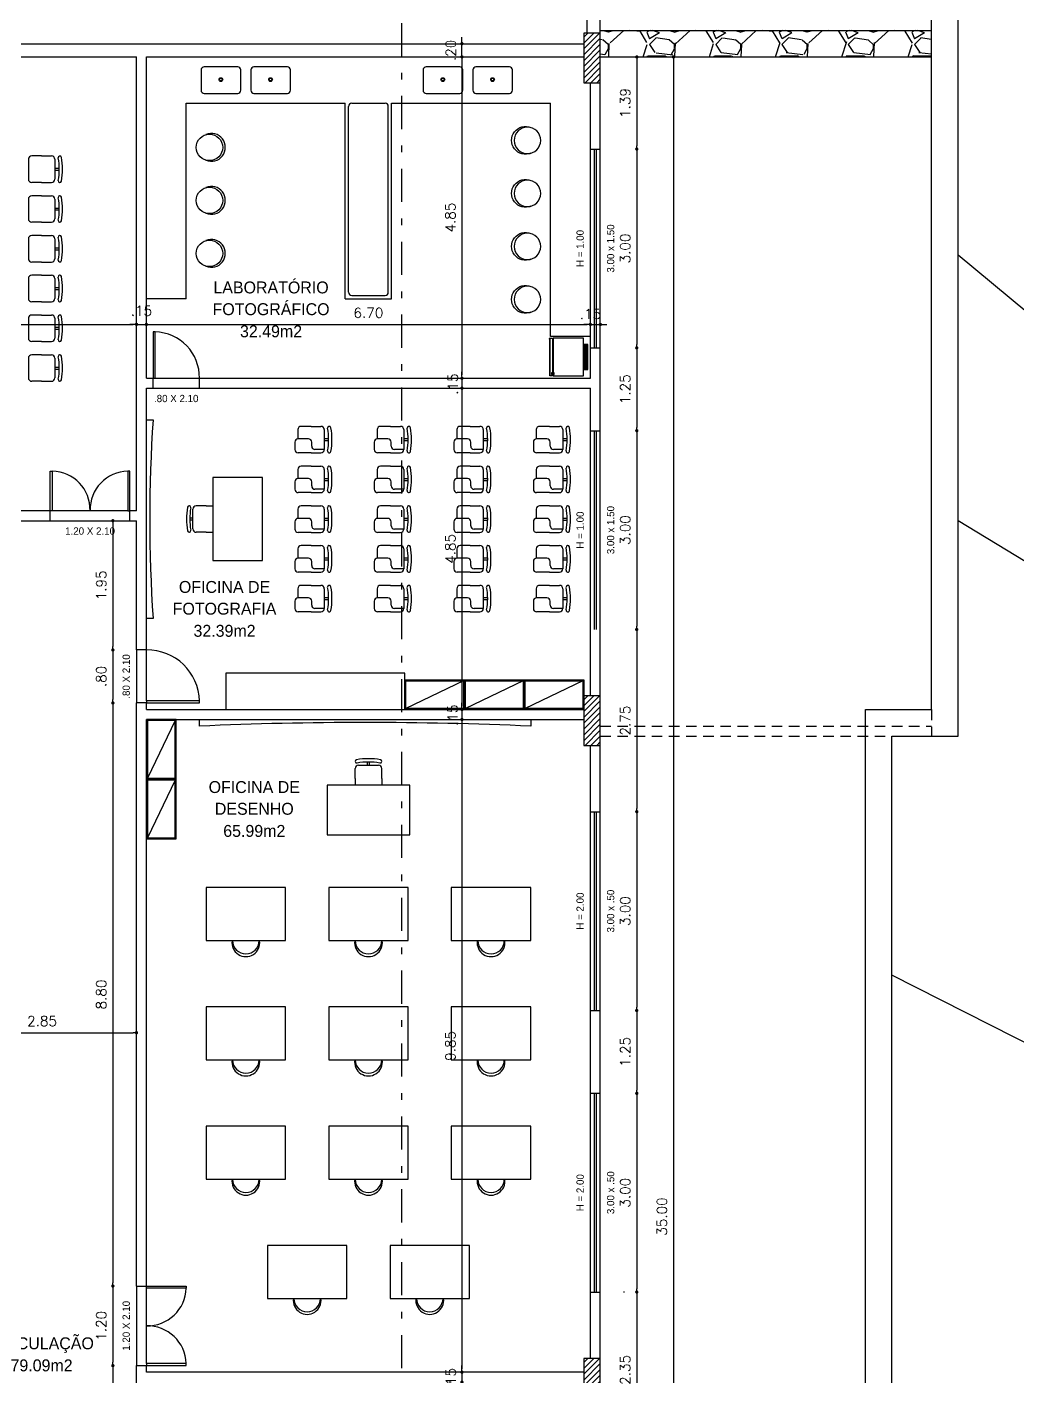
# Model space of a CAD drawing. Header units: millimetres. Extents: x 387 to 811, y 539 to 827.
# Drawn here: x 636.66 to 651.62, y 763.24 to 783.61 of the extents above; entities that cross this region are included whole.
import ezdxf
from ezdxf.enums import TextEntityAlignment as Align

# ---------------------------------------------------------------- set-up
doc = ezdxf.new("R2010")
doc.units = ezdxf.units.MM
doc.linetypes.add('DASHDOT', pattern=[1, 0.5, -0.25, 0, -0.25])
doc.linetypes.add('HIDDEN', pattern=[9.525, 6.35, -3.175])
for name, color, linetype in [('cuvas de nível', 51, 'Continuous'), ('ESQUADRIAS', 6, 'Continuous'), ('LINHA DE CORTE', 1, 'DASHDOT'), ('LINHA FINA', 8, 'Continuous'), ('MOBILIARIO', 3, 'Continuous'), ('parede vista', 2, 'Continuous'), ('PAREDES EM CORTE', 5, 'Continuous'), ('pilar', 4, 'Continuous'), ('PROJEÇÕES', 8, 'HIDDEN'), ('TEXTO', 4, 'Continuous')]:
    doc.layers.add(name, color=color, linetype=linetype)
doc.styles.add('ROMANS', font='romans')
doc.dimstyles.new('Cotas_trabalho', dxfattribs={"dimtxt": 0.15, "dimasz": 0.05, "dimexe": 0.2, "dimexo": 0.2, "dimgap": 0.1, "dimtad": 1, "dimzin": 4, "dimdsep": 46, "dimtxsty": 'ROMANS', "dimblk": 'DOT', "dimcen": 0.5, "dimclrd": 256, "dimclre": 256, "dimclrt": 256, "dimadec": 0, "dimazin": 0, "dimtfac": 0.666667, "dimtmove": 2, "dimatfit": 0, "dimldrblk": 'DOT', "dimfxl": 1, "dimtolj": 1, "dimtzin": 4, "dimarcsym": 0})

# ---------------------------------------------------------------- blocks, each defined once
blk = doc.blocks.new('carteira')
at = {"layer": 'MOBILIARIO'}
for p, q in [((678.599, -147.703), (678.899, -147.703)), ((678.734, -147.703), (678.734, -147.637)), ((678.764, -147.703), (678.764, -147.637)), ((678.899, -147.703), (678.899, -147.843)), ((678.549, -147.903), (678.549, -147.753)), ((678.849, -147.893), (678.788, -147.893)), ((678.949, -147.903), (678.949, -147.753)), ((678.599, -148.103), (678.739, -148.103)), ((678.738, -147.943), (678.738, -148.098)), ((678.949, -148.053), (678.949, -148.098)), ((678.788, -148.148), (678.899, -148.148))]:
    blk.add_line(p, q, dxfattribs=at)
for points in [[(678.549, -147.903), (678.549, -148.053)], [(678.949, -147.903), (678.949, -148.053)]]:
    blk.add_lwpolyline(points, dxfattribs=at)
for centre, radius, start, end in [((678.574, -147.628), 0.025, 100.3211, 280.3211), ((678.599, -147.753), 0.05, 89.9812, 179.9812), ((678.749, -148.587), 1, 79.6413, 100.3211), ((678.749, -148.587), 0.95, 79.6413, 100.3211), ((678.899, -147.753), 0.05, 359.9812, 89.9812), ((678.924, -147.628), 0.025, 259.6413, 79.6413), ((678.788, -147.943), 0.05, 90, 180), ((678.849, -147.843), 0.05, 270, 0), ((678.599, -148.053), 0.05, 179.9812, 269.9812), ((678.788, -148.098), 0.05, 180, 270), ((678.899, -148.098), 0.05, 270, 0)]:
    blk.add_arc(centre, radius, start, end, dxfattribs=at)
blk = doc.blocks.new('bureau de aula')
at = {"layer": 'MOBILIARIO'}
for p, q in [((676.065, -147.991), (676.065, -147.691)), ((676.265, -147.641), (676.115, -147.641)), ((676.065, -147.826), (676.018, -147.826)), ((676.065, -147.856), (676.018, -147.856)), ((676.265, -148.041), (676.115, -148.041))]:
    blk.add_line(p, q, dxfattribs=at)
blk.add_lwpolyline([(677.115, -147.216), (676.365, -147.216), (676.365, -148.466), (677.115, -148.466)], close=True, dxfattribs=at)
for points in [[(676.265, -147.641), (676.365, -147.641)], [(676.265, -148.041), (676.365, -148.041)]]:
    blk.add_lwpolyline(points, dxfattribs=at)
for centre, radius, start, end in [((676.968, -147.841), 1, 169.6601, 190.3399), ((676.008, -147.666), 0.025, 349.6601, 169.6601), ((676.968, -147.841), 0.95, 169.6601, 190.3399), ((676.115, -147.691), 0.05, 90, 180), ((676.008, -148.016), 0.025, 190.3399, 10.3399), ((676.115, -147.991), 0.05, 180, 270)]:
    blk.add_arc(centre, radius, start, end, dxfattribs=at)
blk = doc.blocks.new('W-FRZ-P')
for p, q in [((58, -2.1), (13, -2.1)), ((58, -2.9), (13, -2.9)), ((58, -4.1), (13, -4.1)), ((58, -4.9), (13, -4.9)), ((58, -6.1), (13, -6.1)), ((58, -6.9), (13, -6.9)), ((1.3, -65.2), (1.3, -66.2)), ((69.7, -65.2), (69.7, -66.2))]:
    blk.add_line(p, q)
for points in [[(59, -8), (59, 0), (12, 0), (12, -8)], [(68.7, -65.2), (71, -65.2), (71, -8), (58, -8), (13, -8), (0, -8), (0, -65.2), (67.8, -65.2)], [(58, -8), (58, -1), (13, -1), (13, -8)], [(68.7, -66.2), (71, -66.2), (71, -71.2), (0, -71.2), (0, -66.2), (67.8, -66.2)], [(0.9, -71.2), (0.9, -72.7), (2.2, -72.7), (2.2, -72.4), (1.2, -72.4), (1.2, -71.6), (69.8, -71.6), (69.8, -71.2)]]:
    blk.add_lwpolyline(points)
for points in [[(68.7, -64.5), (68.7, -64.5, 0.414214), (68.9, -64.3), (68.9, -63.6, 0.414214), (68.7, -63.4), (65.8, -63.4, 0.414214), (65.6, -63.6), (65.6, -64.3, 0.414214), (65.8, -64.5), (67.8, -64.5)], [(67.8, -67.1), (65.8, -67.1, 0.414214), (65.6, -67.3), (65.6, -68, 0.414214), (65.8, -68.2), (68.7, -68.2, 0.414214), (68.9, -68), (68.9, -67.3, 0.414214), (68.7, -67.1), (68.7, -67.1)]]:
    blk.add_lwpolyline(points, format="xyb")
blk.add_lwpolyline([(67.8, -63.9), (67.8, -67.7, 0.414214), (68, -67.9), (68.5, -67.9, 0.414214), (68.7, -67.7), (68.7, -63.9, 0.414214), (68.5, -63.7), (68, -63.7, 0.414214)], format="xyb", close=True)
blk = doc.blocks.new('prancheta para desenho com banco')
at = {"layer": 'MOBILIARIO'}
blk.add_lwpolyline([(629.241, -153.868), (630.441, -153.868), (630.441, -153.068), (629.241, -153.068)], close=True, dxfattribs=at)
for centre, radius, start, end in [((629.841, -153.899), 0.21, 171.671, 8.329), ((629.841, -153.868), 0.2, 180, 0)]:
    blk.add_arc(centre, radius, start, end, dxfattribs=at)
blk = doc.blocks.new('armário')
at = {"layer": 'MOBILIARIO'}
blk.add_line((633.226, -151.317), (632.356, -150.897), dxfattribs=at)
for points in [[(633.241, -151.332), (633.241, -150.882), (632.341, -150.882), (632.341, -151.332)], [(633.226, -151.317), (633.226, -150.897), (632.356, -150.897), (632.356, -151.317)]]:
    blk.add_lwpolyline(points, close=True, dxfattribs=at)
blk = doc.blocks.new('cadeira')
at = {"layer": 'MOBILIARIO'}
for p, q in [((625.629, -144.548), (625.629, -144.248)), ((625.829, -144.198), (625.679, -144.198)), ((626.029, -144.548), (626.029, -144.248)), ((625.629, -144.383), (625.563, -144.383)), ((625.629, -144.413), (625.563, -144.413)), ((625.829, -144.598), (625.679, -144.598))]:
    blk.add_line(p, q, dxfattribs=at)
for points in [[(625.829, -144.198), (625.979, -144.198)], [(625.829, -144.598), (625.979, -144.598)]]:
    blk.add_lwpolyline(points, dxfattribs=at)
for centre, radius, start, end in [((626.513, -144.398), 1, 169.6601, 190.3399), ((625.554, -144.223), 0.025, 349.6601, 169.6601), ((626.513, -144.398), 0.95, 169.6601, 190.3399), ((625.679, -144.248), 0.05, 90, 180), ((625.979, -144.248), 0.05, 0, 90), ((625.554, -144.573), 0.025, 190.3399, 10.3399), ((625.679, -144.548), 0.05, 180, 270), ((625.979, -144.548), 0.05, 270, 0)]:
    blk.add_arc(centre, radius, start, end, dxfattribs=at)
blk = doc.blocks.new('M-CAD17')
blk.add_circle((0, -3), 20)
blk.add_arc((0, 0), 21, 336.838, 203.162)
blk = doc.blocks.new('BANCO')
at = {"layer": 'MOBILIARIO', "xscale": 0.009999999999990905, "yscale": 0.009999999999990905, "zscale": 0.01, "rotation": 270}
blk.add_blockref('M-CAD17', (578.535, -141.721), dxfattribs=at)
blk = doc.blocks.new('_DOT')
at = {"color": 0, "linetype": 'ByBlock'}
blk.add_line((-0.5, 0), (-1, 0), dxfattribs=at)
at = {"color": 0, "linetype": 'ByBlock', "const_width": 0.5}
blk.add_lwpolyline([(-0.25, 0, 1), (0.25, 0, 1)], format="xyb", close=True, dxfattribs=at)
blk = doc.blocks.new('*D170')
at = {"lineweight": -2}
blk.add_line((629.864, 779.123), (638.264, 779.123), dxfattribs=at)
at = {"layer": 'Defpoints', "color": 0}
for p in [(629.814, 779.123), (638.314, 779.123), (638.314, 779.123)]:
    blk.add_point(p, dxfattribs=at)
at = {"lineweight": -2, "xscale": 0.05, "yscale": 0.05, "zscale": 0.05, "rotation": 180}
blk.add_blockref('_DOT', (629.814, 779.123), dxfattribs=at)
at = {"lineweight": -2, "xscale": 0.05, "yscale": 0.05, "zscale": 0.05}
blk.add_blockref('_DOT', (638.314, 779.123), dxfattribs=at)
at = {"insert": (634.064, 779.298), "char_height": 0.15, "attachment_point": 5, "style": 'ROMANS'}
blk.add_mtext('\\A1;8.50', dxfattribs=at)
blk = doc.blocks.new('*D171')
at = {"lineweight": -2}
for p, q in [((638.264, 779.123), (638.214, 779.123)), ((638.314, 779.123), (638.464, 779.123)), ((638.514, 779.123), (638.564, 779.123))]:
    blk.add_line(p, q, dxfattribs=at)
at = {"layer": 'Defpoints', "color": 0}
for p in [(638.314, 779.123), (638.464, 779.123), (638.464, 779.123)]:
    blk.add_point(p, dxfattribs=at)
at = {"lineweight": -2, "xscale": 0.05, "yscale": 0.05, "zscale": 0.05}
blk.add_blockref('_DOT', (638.314, 779.123), dxfattribs=at)
at = {"lineweight": -2, "xscale": 0.05, "yscale": 0.05, "zscale": 0.05, "rotation": 180}
blk.add_blockref('_DOT', (638.464, 779.123), dxfattribs=at)
at = {"insert": (638.389, 779.33), "char_height": 0.15, "attachment_point": 5, "style": 'ROMANS'}
blk.add_mtext('\\A1;.15', dxfattribs=at)
blk = doc.blocks.new('*D172')
at = {"lineweight": -2}
blk.add_line((638.514, 779.123), (645.114, 779.123), dxfattribs=at)
at = {"layer": 'Defpoints', "color": 0}
for p in [(638.464, 779.123), (645.164, 779.123), (645.164, 779.123)]:
    blk.add_point(p, dxfattribs=at)
at = {"lineweight": -2, "xscale": 0.05, "yscale": 0.05, "zscale": 0.05, "rotation": 180}
blk.add_blockref('_DOT', (638.464, 779.123), dxfattribs=at)
at = {"lineweight": -2, "xscale": 0.05, "yscale": 0.05, "zscale": 0.05}
blk.add_blockref('_DOT', (645.164, 779.123), dxfattribs=at)
at = {"insert": (641.814, 779.298), "char_height": 0.15, "attachment_point": 5, "style": 'ROMANS'}
blk.add_mtext('\\A1;6.70', dxfattribs=at)
blk = doc.blocks.new('*D173')
at = {"lineweight": -2}
for p, q in [((645.114, 779.123), (645.064, 779.123)), ((645.164, 779.123), (645.314, 779.123)), ((645.364, 779.123), (645.414, 779.123))]:
    blk.add_line(p, q, dxfattribs=at)
at = {"layer": 'Defpoints', "color": 0}
for p in [(645.164, 779.123), (645.314, 779.123), (645.314, 779.123)]:
    blk.add_point(p, dxfattribs=at)
at = {"lineweight": -2, "xscale": 0.05, "yscale": 0.05, "zscale": 0.05}
blk.add_blockref('_DOT', (645.164, 779.123), dxfattribs=at)
at = {"lineweight": -2, "xscale": 0.05, "yscale": 0.05, "zscale": 0.05, "rotation": 180}
blk.add_blockref('_DOT', (645.314, 779.123), dxfattribs=at)
at = {"insert": (645.164, 779.28), "char_height": 0.15, "attachment_point": 5, "style": 'ROMANS'}
blk.add_mtext('\\A1;.15', dxfattribs=at)
blk = doc.blocks.new('*D186')
at = {"lineweight": -2}
blk.add_line((643.226, 783.11), (643.226, 778.36), dxfattribs=at)
at = {"layer": 'Defpoints', "color": 0}
for p in [(643.226, 783.16, 54), (643.226, 778.31, 54), (643.226, 778.31)]:
    blk.add_point(p, dxfattribs=at)
at = {"lineweight": -2, "xscale": 0.05, "yscale": 0.05, "zscale": 0.05}
for p, rotation in [((643.226, 783.16), 90), ((643.226, 778.31), 270)]:
    blk.add_blockref('_DOT', p, dxfattribs=dict(at, rotation=rotation))
at = {"insert": (643.051, 780.735), "char_height": 0.15, "attachment_point": 5, "rotation": 90, "style": 'ROMANS'}
blk.add_mtext('\\A1;4.85', dxfattribs=at)
blk = doc.blocks.new('*D187')
at = {"lineweight": -2}
for p, q in [((643.226, 778.36), (643.226, 778.41)), ((643.226, 778.31), (643.226, 778.16)), ((643.033, 778.16), (643.026, 778.16)), ((643.226, 778.11), (643.226, 778.06))]:
    blk.add_line(p, q, dxfattribs=at)
at = {"layer": 'Defpoints', "color": 0}
for p in [(643.226, 778.31, 54), (643.226, 778.16), (643.233, 778.16, 54)]:
    blk.add_point(p, dxfattribs=at)
at = {"lineweight": -2, "xscale": 0.05, "yscale": 0.05, "zscale": 0.05}
for p, rotation in [((643.226, 778.31), 270), ((643.226, 778.16), 90)]:
    blk.add_blockref('_DOT', p, dxfattribs=dict(at, rotation=rotation))
at = {"insert": (643.089, 778.222), "char_height": 0.15, "attachment_point": 5, "rotation": 90, "style": 'ROMANS'}
blk.add_mtext('\\A1;.15', dxfattribs=at)
blk = doc.blocks.new('*D188')
at = {"lineweight": -2}
for p, q in [((643.033, 778.16), (643.026, 778.16)), ((643.226, 778.11), (643.226, 773.36)), ((643.064, 773.31), (643.026, 773.31))]:
    blk.add_line(p, q, dxfattribs=at)
at = {"layer": 'Defpoints', "color": 0}
for p in [(643.233, 778.16, 54), (643.226, 773.31), (643.264, 773.31, 54)]:
    blk.add_point(p, dxfattribs=at)
at = {"lineweight": -2, "xscale": 0.05, "yscale": 0.05, "zscale": 0.05}
for p, rotation in [((643.226, 778.16), 90), ((643.226, 773.31), 270)]:
    blk.add_blockref('_DOT', p, dxfattribs=dict(at, rotation=rotation))
at = {"insert": (643.051, 775.735), "char_height": 0.15, "attachment_point": 5, "rotation": 90, "style": 'ROMANS'}
blk.add_mtext('\\A1;4.85', dxfattribs=at)
blk = doc.blocks.new('*D189')
at = {"lineweight": -2}
for p, q in [((643.226, 773.36), (643.226, 773.41)), ((643.064, 773.31), (643.026, 773.31)), ((643.226, 773.31), (643.226, 773.16)), ((643.064, 773.16), (643.026, 773.16)), ((643.226, 773.11), (643.226, 773.06))]:
    blk.add_line(p, q, dxfattribs=at)
at = {"layer": 'Defpoints', "color": 0}
for p in [(643.264, 773.31, 54), (643.226, 773.16), (643.264, 773.16, 54)]:
    blk.add_point(p, dxfattribs=at)
at = {"lineweight": -2, "xscale": 0.05, "yscale": 0.05, "zscale": 0.05}
for p, rotation in [((643.226, 773.31), 270), ((643.226, 773.16), 90)]:
    blk.add_blockref('_DOT', p, dxfattribs=dict(at, rotation=rotation))
at = {"insert": (643.084, 773.225), "char_height": 0.15, "attachment_point": 5, "rotation": 90, "style": 'ROMANS'}
blk.add_mtext('\\A1;.15', dxfattribs=at)
blk = doc.blocks.new('*D190')
at = {"lineweight": -2}
for p, q in [((643.064, 773.16), (643.026, 773.16)), ((643.226, 773.11), (643.226, 763.36)), ((643.064, 763.31), (643.026, 763.31))]:
    blk.add_line(p, q, dxfattribs=at)
at = {"layer": 'Defpoints', "color": 0}
for p in [(643.264, 773.16, 54), (643.226, 763.31), (643.264, 763.31, 54)]:
    blk.add_point(p, dxfattribs=at)
at = {"lineweight": -2, "xscale": 0.05, "yscale": 0.05, "zscale": 0.05}
for p, rotation in [((643.226, 773.16), 90), ((643.226, 763.31), 270)]:
    blk.add_blockref('_DOT', p, dxfattribs=dict(at, rotation=rotation))
at = {"insert": (643.051, 768.235), "char_height": 0.15, "attachment_point": 5, "rotation": 90, "style": 'ROMANS'}
blk.add_mtext('\\A1;9.85', dxfattribs=at)
blk = doc.blocks.new('*D191')
at = {"lineweight": -2}
for p, q in [((643.064, 763.31), (643.026, 763.31)), ((643.226, 763.36), (643.226, 763.41)), ((643.226, 763.31), (643.226, 763.16)), ((643.064, 763.16), (643.026, 763.16)), ((643.226, 763.11), (643.226, 763.06))]:
    blk.add_line(p, q, dxfattribs=at)
at = {"layer": 'Defpoints', "color": 0}
for p in [(643.264, 763.31, 54), (643.226, 763.16), (643.264, 763.16, 54)]:
    blk.add_point(p, dxfattribs=at)
at = {"lineweight": -2, "xscale": 0.05, "yscale": 0.05, "zscale": 0.05}
for p, rotation in [((643.226, 763.31), 270), ((643.226, 763.16), 90)]:
    blk.add_blockref('_DOT', p, dxfattribs=dict(at, rotation=rotation))
at = {"insert": (643.057, 763.212), "char_height": 0.15, "attachment_point": 5, "rotation": 90, "style": 'ROMANS'}
blk.add_mtext('\\A1;.15', dxfattribs=at)
blk = doc.blocks.new('*D195')
at = {"lineweight": -2}
for p, q in [((643.226, 783.41), (643.226, 783.46)), ((643.226, 783.16), (643.226, 783.36)), ((643.226, 783.11), (643.226, 783.06))]:
    blk.add_line(p, q, dxfattribs=at)
at = {"layer": 'Defpoints', "color": 0}
for p in [(643.226, 783.36, 54), (643.226, 783.36), (643.226, 783.16, 54)]:
    blk.add_point(p, dxfattribs=at)
at = {"lineweight": -2, "xscale": 0.05, "yscale": 0.05, "zscale": 0.05}
for p, rotation in [((643.226, 783.36), 270), ((643.226, 783.16), 90)]:
    blk.add_blockref('_DOT', p, dxfattribs=dict(at, rotation=rotation))
at = {"insert": (643.057, 783.259), "char_height": 0.15, "attachment_point": 5, "rotation": 90, "style": 'ROMANS'}
blk.add_mtext('\\A1;.20', dxfattribs=at)
blk = doc.blocks.new('*D207')
at = {"lineweight": -2}
blk.add_line((637.958, 776.11), (637.958, 774.26), dxfattribs=at)
at = {"layer": 'Defpoints', "color": 0}
for p in [(637.958, 776.16), (637.958, 774.21), (637.958, 774.21)]:
    blk.add_point(p, dxfattribs=at)
at = {"lineweight": -2, "xscale": 0.05, "yscale": 0.05, "zscale": 0.05}
for p, rotation in [((637.958, 776.16), 90), ((637.958, 774.21), 270)]:
    blk.add_blockref('_DOT', p, dxfattribs=dict(at, rotation=rotation))
at = {"insert": (637.783, 775.185), "char_height": 0.15, "attachment_point": 5, "rotation": 90, "style": 'ROMANS'}
blk.add_mtext('\\A1;1.95', dxfattribs=at)
blk = doc.blocks.new('*D208')
at = {"lineweight": -2}
blk.add_line((637.958, 774.16), (637.958, 773.46), dxfattribs=at)
at = {"layer": 'Defpoints', "color": 0}
for p in [(637.958, 774.21), (637.958, 773.41), (637.958, 773.41)]:
    blk.add_point(p, dxfattribs=at)
at = {"lineweight": -2, "xscale": 0.05, "yscale": 0.05, "zscale": 0.05}
for p, rotation in [((637.958, 774.21), 90), ((637.958, 773.41), 270)]:
    blk.add_blockref('_DOT', p, dxfattribs=dict(at, rotation=rotation))
at = {"insert": (637.783, 773.81), "char_height": 0.15, "attachment_point": 5, "rotation": 90, "style": 'ROMANS'}
blk.add_mtext('\\A1;.80', dxfattribs=at)
blk = doc.blocks.new('*D209')
at = {"lineweight": -2}
blk.add_line((637.958, 773.36), (637.958, 764.66), dxfattribs=at)
at = {"layer": 'Defpoints', "color": 0}
for p in [(637.958, 773.41), (637.958, 764.61), (637.958, 764.61)]:
    blk.add_point(p, dxfattribs=at)
at = {"lineweight": -2, "xscale": 0.05, "yscale": 0.05, "zscale": 0.05}
for p, rotation in [((637.958, 773.41), 90), ((637.958, 764.61), 270)]:
    blk.add_blockref('_DOT', p, dxfattribs=dict(at, rotation=rotation))
at = {"insert": (637.783, 769.01), "char_height": 0.15, "attachment_point": 5, "rotation": 90, "style": 'ROMANS'}
blk.add_mtext('\\A1;8.80', dxfattribs=at)
blk = doc.blocks.new('*D210')
at = {"lineweight": -2}
blk.add_line((637.958, 764.56), (637.958, 763.46), dxfattribs=at)
at = {"layer": 'Defpoints', "color": 0}
for p in [(637.958, 764.61), (637.958, 763.41), (637.958, 763.41)]:
    blk.add_point(p, dxfattribs=at)
at = {"lineweight": -2, "xscale": 0.05, "yscale": 0.05, "zscale": 0.05}
for p, rotation in [((637.958, 764.61), 90), ((637.958, 763.41), 270)]:
    blk.add_blockref('_DOT', p, dxfattribs=dict(at, rotation=rotation))
at = {"insert": (637.783, 764.01), "char_height": 0.15, "attachment_point": 5, "rotation": 90, "style": 'ROMANS'}
blk.add_mtext('\\A1;1.20', dxfattribs=at)
blk = doc.blocks.new('*D211')
at = {"lineweight": -2}
blk.add_line((637.958, 763.36), (637.958, 755.709), dxfattribs=at)
at = {"layer": 'Defpoints', "color": 0}
for p in [(637.958, 763.41), (637.958, 755.659), (637.958, 755.659)]:
    blk.add_point(p, dxfattribs=at)
at = {"lineweight": -2, "xscale": 0.05, "yscale": 0.05, "zscale": 0.05}
for p, rotation in [((637.958, 763.41), 90), ((637.958, 755.659), 270)]:
    blk.add_blockref('_DOT', p, dxfattribs=dict(at, rotation=rotation))
at = {"insert": (637.783, 759.535), "char_height": 0.15, "attachment_point": 5, "rotation": 90, "style": 'ROMANS'}
blk.add_mtext('\\A1;7.75', dxfattribs=at)
blk = doc.blocks.new('*D214')
at = {"lineweight": -2}
blk.add_line((645.864, 783.11), (645.864, 781.819), dxfattribs=at)
at = {"layer": 'Defpoints', "color": 0}
for p in [(645.864, 783.16), (645.864, 781.769), (645.864, 781.769)]:
    blk.add_point(p, dxfattribs=at)
at = {"lineweight": -2, "xscale": 0.05, "yscale": 0.05, "zscale": 0.05}
for p, rotation in [((645.864, 783.16), 90), ((645.864, 781.769), 270)]:
    blk.add_blockref('_DOT', p, dxfattribs=dict(at, rotation=rotation))
at = {"insert": (645.689, 782.465), "char_height": 0.15, "attachment_point": 5, "rotation": 90, "style": 'ROMANS'}
blk.add_mtext('\\A1;1.39', dxfattribs=at)
blk = doc.blocks.new('*D215')
at = {"lineweight": -2}
blk.add_line((645.864, 781.719), (645.864, 778.819), dxfattribs=at)
at = {"layer": 'Defpoints', "color": 0}
for p in [(645.864, 781.769), (645.864, 778.769), (645.864, 778.769)]:
    blk.add_point(p, dxfattribs=at)
at = {"lineweight": -2, "xscale": 0.05, "yscale": 0.05, "zscale": 0.05}
for p, rotation in [((645.864, 781.769), 90), ((645.864, 778.769), 270)]:
    blk.add_blockref('_DOT', p, dxfattribs=dict(at, rotation=rotation))
at = {"insert": (645.689, 780.269), "char_height": 0.15, "attachment_point": 5, "rotation": 90, "style": 'ROMANS'}
blk.add_mtext('\\A1;3.00', dxfattribs=at)
blk = doc.blocks.new('*D216')
at = {"lineweight": -2}
blk.add_line((645.864, 778.719), (645.864, 777.569), dxfattribs=at)
at = {"layer": 'Defpoints', "color": 0}
for p in [(645.864, 778.769), (645.864, 777.519), (645.864, 777.519)]:
    blk.add_point(p, dxfattribs=at)
at = {"lineweight": -2, "xscale": 0.05, "yscale": 0.05, "zscale": 0.05}
for p, rotation in [((645.864, 778.769), 90), ((645.864, 777.519), 270)]:
    blk.add_blockref('_DOT', p, dxfattribs=dict(at, rotation=rotation))
at = {"insert": (645.689, 778.144), "char_height": 0.15, "attachment_point": 5, "rotation": 90, "style": 'ROMANS'}
blk.add_mtext('\\A1;1.25', dxfattribs=at)
blk = doc.blocks.new('*D217')
at = {"lineweight": -2}
blk.add_line((645.864, 777.469), (645.864, 774.569), dxfattribs=at)
at = {"layer": 'Defpoints', "color": 0}
for p in [(645.864, 777.519), (645.864, 774.519), (645.864, 774.519)]:
    blk.add_point(p, dxfattribs=at)
at = {"lineweight": -2, "xscale": 0.05, "yscale": 0.05, "zscale": 0.05}
for p, rotation in [((645.864, 777.519), 90), ((645.864, 774.519), 270)]:
    blk.add_blockref('_DOT', p, dxfattribs=dict(at, rotation=rotation))
at = {"insert": (645.689, 776.019), "char_height": 0.15, "attachment_point": 5, "rotation": 90, "style": 'ROMANS'}
blk.add_mtext('\\A1;3.00', dxfattribs=at)
blk = doc.blocks.new('*D218')
at = {"lineweight": -2}
blk.add_line((645.864, 774.469), (645.864, 771.819), dxfattribs=at)
at = {"layer": 'Defpoints', "color": 0}
for p in [(645.864, 774.519), (645.864, 771.769), (645.864, 771.769)]:
    blk.add_point(p, dxfattribs=at)
at = {"lineweight": -2, "xscale": 0.05, "yscale": 0.05, "zscale": 0.05}
for p, rotation in [((645.864, 774.519), 90), ((645.864, 771.769), 270)]:
    blk.add_blockref('_DOT', p, dxfattribs=dict(at, rotation=rotation))
at = {"insert": (645.689, 773.144), "char_height": 0.15, "attachment_point": 5, "rotation": 90, "style": 'ROMANS'}
blk.add_mtext('\\A1;2.75', dxfattribs=at)
blk = doc.blocks.new('*D219')
at = {"lineweight": -2}
blk.add_line((645.864, 771.719), (645.864, 768.819), dxfattribs=at)
at = {"layer": 'Defpoints', "color": 0}
for p in [(645.864, 771.769), (645.864, 768.769), (645.864, 768.769)]:
    blk.add_point(p, dxfattribs=at)
at = {"lineweight": -2, "xscale": 0.05, "yscale": 0.05, "zscale": 0.05}
for p, rotation in [((645.864, 771.769), 90), ((645.864, 768.769), 270)]:
    blk.add_blockref('_DOT', p, dxfattribs=dict(at, rotation=rotation))
at = {"insert": (645.689, 770.269), "char_height": 0.15, "attachment_point": 5, "rotation": 90, "style": 'ROMANS'}
blk.add_mtext('\\A1;3.00', dxfattribs=at)
blk = doc.blocks.new('*D220')
at = {"lineweight": -2}
blk.add_line((645.864, 768.719), (645.864, 767.569), dxfattribs=at)
at = {"layer": 'Defpoints', "color": 0}
for p in [(645.864, 768.769), (645.864, 767.519), (645.864, 767.519)]:
    blk.add_point(p, dxfattribs=at)
at = {"lineweight": -2, "xscale": 0.05, "yscale": 0.05, "zscale": 0.05}
for p, rotation in [((645.864, 768.769), 90), ((645.864, 767.519), 270)]:
    blk.add_blockref('_DOT', p, dxfattribs=dict(at, rotation=rotation))
at = {"insert": (645.689, 768.144), "char_height": 0.15, "attachment_point": 5, "rotation": 90, "style": 'ROMANS'}
blk.add_mtext('\\A1;1.25', dxfattribs=at)
blk = doc.blocks.new('*D221')
at = {"lineweight": -2}
blk.add_line((645.864, 767.469), (645.864, 764.569), dxfattribs=at)
at = {"layer": 'Defpoints', "color": 0}
for p in [(645.864, 767.519), (645.864, 764.519), (645.864, 764.519)]:
    blk.add_point(p, dxfattribs=at)
at = {"lineweight": -2, "xscale": 0.05, "yscale": 0.05, "zscale": 0.05}
for p, rotation in [((645.864, 767.519), 90), ((645.864, 764.519), 270)]:
    blk.add_blockref('_DOT', p, dxfattribs=dict(at, rotation=rotation))
at = {"insert": (645.689, 766.019), "char_height": 0.15, "attachment_point": 5, "rotation": 90, "style": 'ROMANS'}
blk.add_mtext('\\A1;3.00', dxfattribs=at)
blk = doc.blocks.new('*D222')
at = {"lineweight": -2}
for p, q in [((645.677, 764.519), (645.664, 764.519)), ((645.864, 764.469), (645.864, 762.219))]:
    blk.add_line(p, q, dxfattribs=at)
at = {"layer": 'Defpoints', "color": 0}
for p in [(645.877, 764.519), (645.864, 762.169), (645.864, 762.169)]:
    blk.add_point(p, dxfattribs=at)
at = {"lineweight": -2, "xscale": 0.05, "yscale": 0.05, "zscale": 0.05}
for p, rotation in [((645.864, 764.519), 90), ((645.864, 762.169), 270)]:
    blk.add_blockref('_DOT', p, dxfattribs=dict(at, rotation=rotation))
at = {"insert": (645.689, 763.344), "char_height": 0.15, "attachment_point": 5, "rotation": 90, "style": 'ROMANS'}
blk.add_mtext('\\A1;2.35', dxfattribs=at)
blk = doc.blocks.new('*D229')
at = {"lineweight": -2}
blk.add_line((646.418, 783.11), (646.418, 748.208), dxfattribs=at)
at = {"layer": 'Defpoints', "color": 0}
for p in [(646.418, 783.16), (646.418, 748.158), (646.418, 748.158)]:
    blk.add_point(p, dxfattribs=at)
at = {"lineweight": -2, "xscale": 0.05, "yscale": 0.05, "zscale": 0.05}
for p, rotation in [((646.418, 783.16), 90), ((646.418, 748.158), 270)]:
    blk.add_blockref('_DOT', p, dxfattribs=dict(at, rotation=rotation))
at = {"insert": (646.243, 765.659), "char_height": 0.15, "attachment_point": 5, "rotation": 90, "style": 'ROMANS'}
blk.add_mtext('\\A1;35.00', dxfattribs=at)
blk = doc.blocks.new('*D290')
at = {"lineweight": -2}
blk.add_line((635.514, 768.433), (638.264, 768.433), dxfattribs=at)
at = {"layer": 'Defpoints', "color": 0}
for p in [(635.464, 768.433, 54), (638.314, 768.433, 54), (638.314, 768.433)]:
    blk.add_point(p, dxfattribs=at)
at = {"lineweight": -2, "xscale": 0.05, "yscale": 0.05, "zscale": 0.05, "rotation": 180}
blk.add_blockref('_DOT', (635.464, 768.433), dxfattribs=at)
at = {"lineweight": -2, "xscale": 0.05, "yscale": 0.05, "zscale": 0.05}
blk.add_blockref('_DOT', (638.314, 768.433), dxfattribs=at)
at = {"insert": (636.889, 768.608), "char_height": 0.15, "attachment_point": 5, "style": 'ROMANS'}
blk.add_mtext('\\A1;2.85', dxfattribs=at)

msp = doc.modelspace()

# ---------------------------------------------------------------- hatches: boundary and pattern name
at = {"layer": 'LINHA FINA'}
h = msp.add_hatch(dxfattribs=at)
h.set_pattern_fill('GRAVEL', color=256, style=0)
h.set_pattern_definition([(228.0128, (511.1485, 854.71961), (-7.999998232, -9.00000134), [0.134536, -13.319088]), (184.9697, (511.058497, 854.61961), (12.000001052, 0.999991307), [0.230868, -22.855925]), (132.5104, (510.8285, 854.59961), (9.999990718, -11.000008674), [0.162788, -16.116032]), (267.2737, (510.438497, 854.34961), (0.999996018, 20.000000295), [0.210238, -20.813558]), (292.8337, (510.428497, 854.13961), (-5.000009905, 11.999996412), [0.206155, -20.409373]), (357.2737, (510.508497, 853.94961), (-20.000000295, 0.999996018), [0.210238, -20.813558]), (37.6942, (510.718497, 853.939608), (-13.000007346, -9.999990405), [0.278029, -27.524849]), (72.2553, (510.938497, 854.10961), (7.000010763, 21.999996231), [0.262488, -25.986321]), (121.4296, (511.018497, 854.35961), (-8.000008234, 12.999995036), [0.21095, -20.884073]), (175.2364, (510.9085, 854.53961), (11.000000946, -0.999991533), [0.240832, -11.800763]), (222.3974, (510.668497, 854.559608), (-12.000007351, -10.999992082), [0.311448, -30.833375]), (138.8141, (511.4285, 854.33961), (-7.000002947, 5.999997313), [0.106301, -10.523844]), (171.4692, (511.348497, 854.40961), (12.999998285, -2.00000791), [0.202237, -20.021511]), (225, (511.1485, 854.4396), (-1e-16, -1.0000003), [0.141421, -1.272792]), (203.1986, (511.0785, 854.55961), (4.99999973, 2.00000133), [0.076158, -7.539615]), (291.8014, (511.0085, 854.5296), (-0.9999999, 3.00000027), [0.107703, -5.277462]), (30.9638, (511.0485, 854.4296), (2.99999802, 2.00000248), [0.174929, -5.656023]), (161.5651, (511.1985, 854.5196), (2.00000043, -0.9999984), [0.126491, -3.035787]), (16.3895, (510.428497, 854.52961), (10.000002198, 2.99999271), [0.1772, -17.542845]), (70.3462, (510.5985, 854.57961), (-3.999995247, -11.000002136), [0.148661, -14.717408]), (293.1986, (511.1985, 854.71961), (-2.00000133, 4.99999973), [0.152315, -7.463458]), (343.6105, (511.258497, 854.57961), (-10.000002198, 2.99999271), [0.1772, -17.542845]), (339.444, (510.4285, 853.90961), (-5.000001845, 1.999996), [0.17088, -8.373124]), (294.7751, (510.5885, 853.84961), (-4.99999219, 11.000003422), [0.143178, -14.174643]), (66.8014, (511.2085, 853.71961), (2.00000133, 4.99999973), [0.152315, -7.463458]), (17.354, (511.2685, 853.85961), (-13.00000202, -3.999994502), [0.167631, -16.595424]), (69.444, (510.7185, 853.71961), (-1.999996, -5.000001845), [0.08544, -8.458564]), (101.3099, (511.1485, 853.7196), (-0.99999763, 4.00000075), [0.05099, -5.048029]), (165.9638, (511.1385, 853.7696), (3.00000055, -0.99999806), [0.206155, -3.91695]), (186.009, (510.938497, 853.81961), (9.999999751, 0.999999317), [0.19105, -18.913923]), (303.6901, (511.0485, 854.3396), (-1.00000133, 1.99999956), [0.144222, -3.461329]), (353.1572, (511.128497, 854.21961), (16.999999365, -2.000007998), [0.251794, -24.927563]), (60.9454, (511.3785, 854.18961), (-4.00000003, -7.000000385), [0.102956, -10.192674]), (90, (511.4285, 854.2796), (-1, 1), [0.06, -0.94]), (120.2564, (510.9185, 853.84961), (3.999994887, -7.000002456), [0.138924, -13.75352]), (48.0128, (510.8485, 853.96961), (7.999998232, 9.00000134), [0.269072, -13.184552]), (0, (511.0285, 854.1696), (1, 1), [0.26, -0.74]), (325.3048, (511.2885, 854.16961), (-9.99999426, 7.00000861), [0.158114, -15.653274]), (254.0546, (511.4185, 854.07961), (-0.99999989, -4.00000013), [0.145602, -7.134508]), (207.646, (511.378497, 853.93961), (-18.999995807, -10.000007713), [0.237065, -23.469474]), (175.4261, (511.168497, 853.82961), (-13.000000558, 0.999994801), [0.250799, -24.829074])])
h.paths.add_polyline_path([(650.314, 783.16), (650.314, 783.56), (645.314, 783.56), (645.314, 783.16)])
at = {"layer": 'pilar'}
h = msp.add_hatch(dxfattribs=at)
h.set_pattern_fill('ANSI31', color=8, scale=0.5, style=0)
h.set_pattern_definition([(45, (-442.45881, 862.57177), (-0.044194174, 0.044194174), [])])
h.paths.add_polyline_path([(645.314, 783.519), (645.064, 783.519), (645.064, 782.769), (645.314, 782.769)])
h = msp.add_hatch(dxfattribs=at)
h.set_pattern_fill('ANSI31', color=8, scale=0.5, style=0)
h.set_pattern_definition([(45, (-442.45881, 852.57177), (-0.044194174, 0.044194174), [])])
h.paths.add_polyline_path([(645.314, 773.519), (645.064, 773.519), (645.064, 772.769), (645.314, 772.769)])
h = msp.add_hatch(dxfattribs=at)
h.set_pattern_fill('ANSI31', color=8, scale=0.5, style=0)
h.set_pattern_definition([(45, (-442.45881, 842.57177), (-0.044194174, 0.044194174), [])])
h.paths.add_polyline_path([(645.314, 763.519), (645.064, 763.519), (645.064, 762.769), (645.314, 762.769)])

# ---------------------------------------------------------------- linework, layer by layer
at = {"layer": 'cuvas de nível'}
for points in [[(681.072, 749.622, 114), (680.328, 752.283, 114), (677.588, 757.973, 114), (674.098, 762.143, 114), (670.268, 765.373, 114), (660.308, 772.203, 114), (650.714, 780.168, 114)], [(681.072, 725.061, 113), (680.018, 727.813, 113), (677.508, 742.103, 113), (676.178, 752.893, 113), (676.028, 754.423, 113), (671.348, 756.183, 113), (670.758, 758.453, 113), (668.928, 761.083, 113), (661.818, 766.513, 113), (655.958, 772.973, 113), (650.714, 776.16, 113)], [(670.172, 750.637, 112), (670.118, 750.653, 112), (670.478, 752.703, 112), (666.458, 757.963, 112), (654.548, 766.853, 112), (649.714, 769.301, 112)]]:
    msp.add_polyline3d(points, dxfattribs=at)
at = {"layer": 'ESQUADRIAS'}
for p, q in [((645.224, 778.769, 54), (645.224, 781.769, 54)), ((645.254, 778.769, 54), (645.254, 781.769, 54)), ((645.224, 774.519, 54), (645.224, 777.519, 54)), ((645.254, 774.519, 54), (645.254, 777.519, 54)), ((645.224, 768.769, 54), (645.224, 771.769, 54)), ((645.254, 768.769, 54), (645.254, 771.769, 54)), ((645.224, 764.519, 54), (645.224, 767.519, 54)), ((645.254, 764.519, 54), (645.254, 767.519, 54))]:
    msp.add_line(p, q, dxfattribs=at)
at = {"layer": 'ESQUADRIAS', "elevation": 54}
for points in [[(638.564, 778.31), (638.594, 778.31), (638.594, 779.01), (638.564, 779.01)], [(637.014, 776.31), (637.014, 776.91), (637.044, 776.91), (637.044, 776.31)], [(638.214, 776.31), (638.214, 776.91), (638.184, 776.91), (638.184, 776.31)], [(638.464, 773.41), (639.264, 773.41), (639.264, 773.44), (638.464, 773.44)], [(638.464, 764.61), (639.064, 764.61), (639.064, 764.58), (638.464, 764.58)], [(638.464, 763.41), (639.064, 763.41), (639.064, 763.44), (638.464, 763.44)]]:
    msp.add_lwpolyline(points, close=True, dxfattribs=at)
at = {"layer": 'LINHA DE CORTE'}
msp.add_line((642.314, 802.371, 54), (642.314, 731.963, 54), dxfattribs=at)
at = {"layer": 'LINHA FINA'}
for p, q in [((638.594, 778.31, 54), (639.264, 778.31, 54)), ((638.564, 778.16, 54), (639.264, 778.16, 54)), ((638.184, 776.31, 54), (637.044, 776.31, 54)), ((637.014, 776.16, 54), (638.214, 776.16, 54)), ((638.314, 774.21, 54), (638.314, 773.41, 54)), ((638.464, 773.44, 54), (638.464, 774.21, 54)), ((638.314, 764.61, 54), (638.314, 763.41, 54)), ((638.464, 763.44, 54), (638.464, 764.58, 54))]:
    msp.add_line(p, q, dxfattribs=at)
for centre, radius, start, end in [((638.579, 778.325, 54), 0.685, 358.7455, 88.7455), ((637.029, 776.325, 54), 0.585, 358.5312, 88.5312), ((638.199, 776.325, 54), 0.585, 91.4688, 181.4688), ((638.479, 773.425, 54), 0.785, 1.0947, 91.0947), ((638.479, 764.595, 54), 0.585, 268.5312, 358.5312), ((638.479, 763.425, 54), 0.585, 1.4688, 91.4688)]:
    msp.add_arc(centre, radius, start, end, dxfattribs=at)
at = {"layer": 'MOBILIARIO'}
for p, q in [((650.314, 773.31, 54), (650.314, 802.889, 54)), ((650.714, 772.91, 54), (650.714, 802.871, 54)), ((639.064, 782.46, 54), (641.464, 782.46, 54)), ((639.064, 779.51, 54), (639.064, 782.46, 54)), ((641.464, 779.51, 54), (641.464, 782.46, 54)), ((641.514, 779.608, 54), (641.514, 782.413, 54)), ((641.562, 782.46, 54), (642.067, 782.46, 54)), ((642.114, 779.608, 54), (642.114, 782.413, 54)), ((642.164, 782.46, 54), (644.564, 782.46, 54)), ((642.164, 779.51, 54), (642.164, 782.46, 54)), ((644.564, 778.942, 54), (644.564, 782.46, 54)), ((641.562, 779.56, 54), (642.067, 779.56, 54)), ((639.064, 779.51, 54), (638.464, 779.51, 54)), ((641.464, 779.51, 54), (642.164, 779.51, 54)), ((645.164, 778.942, 54), (644.564, 778.942, 54)), ((643.249, 773.745, 54), (642.379, 773.325, 54)), ((644.149, 773.745, 54), (643.279, 773.325, 54)), ((645.049, 773.745, 54), (644.179, 773.325, 54)), ((649.314, 773.31, 54), (650.314, 773.31, 54)), ((649.314, 772.91, 54), (649.314, 773.31, 54)), ((649.314, 752.061, 54), (649.314, 772.91, 54)), ((649.714, 752.427, 54), (649.714, 772.91, 54)), ((649.714, 772.91, 54), (650.714, 772.91, 54))]:
    msp.add_line(p, q, dxfattribs=at)
at = {"layer": 'MOBILIARIO', "elevation": 54}
for points in [[(639.337, 782.61), (639.842, 782.61, 0.414214), (639.889, 782.658), (639.889, 782.963, 0.414214), (639.842, 783.01), (639.337, 783.01, 0.414214), (639.289, 782.963), (639.289, 782.658, 0.414214)], [(640.087, 782.61), (640.592, 782.61, 0.414214), (640.639, 782.658), (640.639, 782.963, 0.414214), (640.592, 783.01), (640.087, 783.01, 0.414214), (640.039, 782.963), (640.039, 782.658, 0.414214)], [(642.687, 782.61), (643.192, 782.61, 0.414214), (643.239, 782.658), (643.239, 782.963, 0.414214), (643.192, 783.01), (642.687, 783.01, 0.414214), (642.639, 782.963), (642.639, 782.658, 0.414214)], [(643.437, 782.61), (643.942, 782.61, 0.414214), (643.989, 782.658), (643.989, 782.963, 0.414214), (643.942, 783.01), (643.437, 783.01, 0.414214), (643.389, 782.963), (643.389, 782.658, 0.414214)]]:
    msp.add_lwpolyline(points, format="xyb", close=True, dxfattribs=at)
for points in [[(638.464, 777.685), (638.564, 777.685, 0.033333), (638.564, 774.685), (638.464, 774.685)], [(644.264, 773.16), (644.264, 773.06, 0.022206), (639.264, 773.06), (639.264, 773.16)]]:
    msp.add_lwpolyline(points, format="xyb", dxfattribs=at)
msp.add_lwpolyline([(642.364, 773.76), (642.364, 773.86), (639.664, 773.86), (639.664, 773.31)], dxfattribs=at)
for points in [[(643.264, 773.76), (643.264, 773.31), (642.364, 773.31), (642.364, 773.76)], [(643.249, 773.745), (643.249, 773.325), (642.379, 773.325), (642.379, 773.745)], [(644.164, 773.76), (644.164, 773.31), (643.264, 773.31), (643.264, 773.76)], [(644.149, 773.745), (644.149, 773.325), (643.279, 773.325), (643.279, 773.745)], [(645.064, 773.76), (645.064, 773.31), (644.164, 773.31), (644.164, 773.76)], [(645.049, 773.745), (645.049, 773.325), (644.179, 773.325), (644.179, 773.745)]]:
    msp.add_lwpolyline(points, close=True, dxfattribs=at)
at = {"layer": 'MOBILIARIO'}
for centre, radius in [((639.588, 782.818, 54), 0.0285), ((639.588, 782.818, 54), 0.0209), ((640.338, 782.818, 54), 0.0285), ((640.338, 782.818, 54), 0.0209), ((642.938, 782.818, 54), 0.0285), ((642.938, 782.818, 54), 0.0209), ((643.688, 782.818, 54), 0.0285), ((643.688, 782.818, 54), 0.0209)]:
    msp.add_circle(centre, radius, dxfattribs=at)
for centre, start, end in [((641.562, 782.413, 54), 90, 180), ((642.067, 782.413, 54), 0, 90), ((641.562, 779.608, 54), 180, 270), ((642.067, 779.608, 54), 270, 0)]:
    msp.add_arc(centre, 0.0475, start, end, dxfattribs=at)
at = {"layer": 'parede vista'}
for p, q in [((645.164, 778.769, 54), (645.164, 781.769, 54)), ((645.314, 778.769, 54), (645.314, 781.769, 54)), ((645.164, 774.519, 54), (645.164, 777.519, 54)), ((645.314, 774.519, 54), (645.314, 777.519, 54)), ((645.164, 768.769, 54), (645.164, 771.769, 54)), ((645.314, 768.769, 54), (645.314, 771.769, 54)), ((645.164, 764.519, 54), (645.164, 767.519, 54)), ((645.314, 764.519, 54), (645.314, 767.519, 54))]:
    msp.add_line(p, q, dxfattribs=at)
at = {"layer": 'PAREDES EM CORTE'}
for p, q in [((645.114, 783.519, 54), (645.114, 787.769, 54)), ((645.314, 783.519, 54), (645.314, 787.769, 54)), ((645.314, 783.56, 54), (650.314, 783.56, 54)), ((635.689, 783.36, 54), (645.064, 783.36, 54)), ((635.689, 783.16, 54), (638.314, 783.16, 54)), ((638.314, 776.31, 54), (638.314, 783.16, 54)), ((638.464, 783.16, 54), (645.064, 783.16, 54)), ((638.464, 778.31, 54), (638.464, 783.16, 54)), ((645.314, 783.16, 54), (650.314, 783.16, 54)), ((645.164, 781.769, 54), (645.164, 782.769, 54)), ((645.314, 781.769, 54), (645.314, 782.769, 54)), ((645.164, 781.769, 54), (645.314, 781.769, 54)), ((645.164, 778.31, 54), (645.164, 778.769, 54)), ((645.164, 778.769, 54), (645.314, 778.769, 54)), ((645.314, 777.519, 54), (645.314, 778.769, 54)), ((638.464, 778.31, 54), (638.564, 778.31, 54)), ((638.564, 778.16, 54), (638.564, 778.31, 54)), ((639.264, 778.16, 54), (639.264, 778.31, 54)), ((639.264, 778.31, 54), (645.164, 778.31, 54)), ((638.464, 774.21, 54), (638.464, 778.16, 54)), ((638.464, 778.16, 54), (638.564, 778.16, 54)), ((639.264, 778.16, 54), (645.164, 778.16, 54)), ((645.164, 777.519, 54), (645.164, 778.16, 54)), ((645.164, 777.519, 54), (645.314, 777.519, 54)), ((637.014, 776.31, 54), (629.814, 776.31, 54)), ((637.014, 776.16, 54), (637.014, 776.31, 54)), ((638.214, 776.16, 54), (638.214, 776.31, 54)), ((638.314, 776.31, 54), (638.214, 776.31, 54)), ((629.664, 776.16, 54), (637.014, 776.16, 54)), ((638.214, 776.16, 54), (638.314, 776.16, 54)), ((638.314, 774.21, 54), (638.314, 776.16, 54)), ((645.164, 773.519, 54), (645.164, 774.519, 54)), ((645.314, 773.519, 54), (645.314, 774.519, 54)), ((638.464, 774.21, 54), (638.314, 774.21, 54)), ((638.314, 764.61, 54), (638.314, 773.41, 54)), ((638.464, 773.41, 54), (638.314, 773.41, 54)), ((638.464, 773.31, 54), (638.464, 773.41, 54)), ((638.464, 773.31, 54), (645.064, 773.31, 54)), ((638.464, 764.61, 54), (638.464, 773.16, 54)), ((638.464, 773.16, 54), (645.064, 773.16, 54)), ((645.164, 771.769, 54), (645.164, 772.769, 54)), ((645.314, 771.769, 54), (645.314, 772.769, 54)), ((645.164, 771.769, 54), (645.314, 771.769, 54)), ((645.164, 767.519, 54), (645.164, 768.769, 54)), ((645.164, 768.769, 54), (645.314, 768.769, 54)), ((645.314, 767.519, 54), (645.314, 768.769, 54)), ((645.164, 767.519, 54), (645.314, 767.519, 54)), ((645.164, 767.519, 54), (645.314, 767.519, 54)), ((638.314, 764.61, 54), (638.464, 764.61, 54)), ((645.164, 763.519, 54), (645.164, 764.519, 54)), ((645.164, 764.519, 54), (645.314, 764.519, 54)), ((645.164, 764.519, 54), (645.314, 764.519, 54)), ((645.314, 763.519, 54), (645.314, 764.519, 54)), ((638.314, 755.659, 54), (638.314, 763.41, 54)), ((638.314, 763.41, 54), (638.464, 763.41, 54)), ((638.464, 763.31, 54), (638.464, 763.41, 54)), ((645.064, 763.31, 54), (638.464, 763.31, 54))]:
    msp.add_line(p, q, dxfattribs=at)
at = {"layer": 'pilar', "elevation": 54}
for points in [[(645.064, 782.769), (645.314, 782.769), (645.314, 783.519), (645.064, 783.519)], [(645.064, 772.769), (645.314, 772.769), (645.314, 773.519), (645.064, 773.519)], [(645.064, 762.769), (645.314, 762.769), (645.314, 763.519), (645.064, 763.519)]]:
    msp.add_lwpolyline(points, close=True, dxfattribs=at)
at = {"layer": 'PROJEÇÕES', "ltscale": 0.025}
for p, q in [((650.314, 773.31, 54), (650.314, 772.91, 54)), ((645.314, 773.06, 54), (650.314, 773.06, 54)), ((645.314, 772.91, 54), (649.714, 772.91, 54))]:
    msp.add_line(p, q, dxfattribs=at)

# ---------------------------------------------------------------- block references
at = {"layer": 'MOBILIARIO'}
for name, p in [('BANCO', (60.91, 923.516, 54)), ('BANCO', (60.91, 922.716, 54)), ('BANCO', (60.91, 921.916, 54)), ('bureau de aula', (-36.9, 924.027, 54)), ('prancheta para desenho com banco', (10.124, 923.691, 54)), ('prancheta para desenho com banco', (11.974, 923.691, 54)), ('prancheta para desenho com banco', (13.824, 923.691, 54)), ('prancheta para desenho com banco', (10.124, 921.891, 54)), ('prancheta para desenho com banco', (11.974, 921.891, 54)), ('prancheta para desenho com banco', (13.824, 921.891, 54)), ('prancheta para desenho com banco', (10.124, 920.091, 54)), ('prancheta para desenho com banco', (11.974, 920.091, 54)), ('prancheta para desenho com banco', (13.824, 920.091, 54)), ('prancheta para desenho com banco', (11.049, 918.291, 54)), ('prancheta para desenho com banco', (12.899, 918.291, 54))]:
    msp.add_blockref(name, p, dxfattribs=at)
at = {"layer": 'MOBILIARIO', "xscale": -1}
for p in [(1222.719, 923.622, 54), (1222.719, 922.822, 54), (1222.719, 922.022, 54), (1222.719, 921.222, 54)]:
    msp.add_blockref('BANCO', p, dxfattribs=at)
at = {"layer": 'MOBILIARIO'}
for name, p, rotation in [('cadeira', (1262.712, 637.067, 54), 180), ('cadeira', (1262.712, 636.467, 54), 180), ('cadeira', (1262.712, 635.867, 54), 180), ('cadeira', (1262.712, 635.267, 54), 180), ('cadeira', (1262.712, 634.667, 54), 180), ('cadeira', (1262.712, 634.067, 54), 180), ('carteira', (788.851, 1456.134, 54), 270), ('carteira', (790.051, 1456.134, 54), 270), ('carteira', (791.251, 1456.134, 54), 270), ('carteira', (792.451, 1456.134, 54), 270), ('carteira', (788.851, 1455.534, 54), 270), ('carteira', (790.051, 1455.534, 54), 270), ('carteira', (791.251, 1455.534, 54), 270), ('carteira', (792.451, 1455.534, 54), 270), ('carteira', (788.851, 1454.934, 54), 270), ('carteira', (790.051, 1454.934, 54), 270), ('carteira', (791.251, 1454.934, 54), 270), ('carteira', (792.451, 1454.934, 54), 270), ('carteira', (788.851, 1454.334, 54), 270), ('carteira', (790.051, 1454.334, 54), 270), ('carteira', (791.251, 1454.334, 54), 270), ('carteira', (792.451, 1454.334, 54), 270), ('carteira', (788.851, 1453.734, 54), 270), ('carteira', (790.051, 1453.734, 54), 270), ('carteira', (791.251, 1453.734, 54), 270), ('carteira', (792.451, 1453.734, 54), 270), ('armário', (487.583, 139.919, 54), 90), ('bureau de aula', (789.656, 1448.537, 54), 270), ('armário', (487.583, 139.019, 54), 90)]:
    msp.add_blockref(name, p, dxfattribs=dict(at, rotation=rotation))
at = {"layer": 'MOBILIARIO', "xscale": 0.008000000000038199, "yscale": 0.008000000000038199, "zscale": 0.008000000000002672, "rotation": 270}
msp.add_blockref('W-FRZ-P', (645.124, 778.917, 54), dxfattribs=at)

# ---------------------------------------------------------------- texts
at = {"layer": 'TEXTO'}
for s, p in [('H = 1.00', (645.009, 780.269, 54)), ('3.00 x 1.50', (645.469, 780.269, 54)), ('H = 1.00', (645.009, 776.019, 54)), ('3.00 x 1.50', (645.469, 776.019, 54)), ('.80 X 2.10', (638.159, 773.81, 54)), ('3.00 x .50', (645.469, 770.269, 54)), ('H = 2.00', (645.009, 770.269, 54)), ('H = 2.00', (645.009, 766.019, 54)), ('3.00 x .50', (645.469, 766.019, 54)), ('1.20 X 2.10', (638.159, 764.01, 54))]:
    msp.add_text(s, height=0.11, rotation=90, dxfattribs=at).set_placement(p, align=Align.MIDDLE_CENTER)
for s, height, p in [('LABORATÓRIO', 0.18, (640.345, 779.681, 54)), ('FOTOGRÁFICO', 0.18, (640.345, 779.353, 54)), ('32.49m2', 0.18, (640.345, 779.019, 54)), ('.80 X 2.10', 0.11, (638.914, 778.005, 54)), ('1.20 X 2.10', 0.11, (637.614, 776.005, 54)), ('OFICINA DE', 0.18, (639.643, 775.161, 54)), ('FOTOGRAFIA', 0.18, (639.643, 774.833, 54)), ('32.39m2', 0.18, (639.643, 774.499, 54)), ('OFICINA DE', 0.18, (640.092, 772.141, 54)), ('DESENHO', 0.18, (640.092, 771.813, 54)), ('65.99m2', 0.18, (640.092, 771.479, 54)), ('CIRCULAÇÃO', 0.18, (636.882, 763.746, 54)), ('79.09m2', 0.18, (636.882, 763.413, 54))]:
    msp.add_text(s, height=height, dxfattribs=at).set_placement(p, align=Align.MIDDLE_CENTER)

# ---------------------------------------------------------------- dimensions: what is measured, and where the dimension line sits
for base, p1, p2, picture, middle in [((643.226, 783.36), (643.226, 783.16, 54), (643.226, 783.36, 54), '*D195', (643.057, 783.259)), ((643.226, 778.16), (643.226, 778.31, 54), (643.233, 778.16, 54), '*D187', (643.089, 778.222)), ((643.226, 773.16), (643.264, 773.31, 54), (643.264, 773.16, 54), '*D189', (643.084, 773.225)), ((643.226, 763.16), (643.264, 763.31, 54), (643.264, 763.16, 54), '*D191', (643.057, 763.212))]:
    dim = msp.add_linear_dim(base=base, p1=p1, p2=p2, angle=90, dimstyle='Cotas_trabalho')
    dim.commit()
    dim.dimension.update_dxf_attribs({"geometry": picture, "text_midpoint": middle, "dimtype": 160})
for base, p1, p2, picture, middle in [((643.226, 778.31), (643.226, 783.16, 54), (643.226, 778.31, 54), '*D186', (643.051, 780.735)), ((645.864, 781.769), (645.864, 783.16), (645.864, 781.769), '*D214', (645.689, 782.465)), ((646.418, 748.158), (646.418, 783.16), (646.418, 748.158), '*D229', (646.243, 765.659)), ((645.864, 778.769), (645.864, 781.769), (645.864, 778.769), '*D215', (645.689, 780.269)), ((645.864, 777.519), (645.864, 778.769), (645.864, 777.519), '*D216', (645.689, 778.144)), ((643.226, 773.31), (643.233, 778.16, 54), (643.264, 773.31, 54), '*D188', (643.051, 775.735)), ((645.864, 774.519), (645.864, 777.519), (645.864, 774.519), '*D217', (645.689, 776.019)), ((637.958, 774.21), (637.958, 776.16), (637.958, 774.21), '*D207', (637.783, 775.185)), ((645.864, 771.769), (645.864, 774.519), (645.864, 771.769), '*D218', (645.689, 773.144)), ((637.958, 773.41), (637.958, 774.21), (637.958, 773.41), '*D208', (637.783, 773.81)), ((637.958, 764.61), (637.958, 773.41), (637.958, 764.61), '*D209', (637.783, 769.01)), ((643.226, 763.31), (643.264, 773.16, 54), (643.264, 763.31, 54), '*D190', (643.051, 768.235)), ((645.864, 768.769), (645.864, 771.769), (645.864, 768.769), '*D219', (645.689, 770.269)), ((645.864, 767.519), (645.864, 768.769), (645.864, 767.519), '*D220', (645.689, 768.144)), ((645.864, 764.519), (645.864, 767.519), (645.864, 764.519), '*D221', (645.689, 766.019)), ((637.958, 763.41), (637.958, 764.61), (637.958, 763.41), '*D210', (637.783, 764.01)), ((645.864, 762.169), (645.877, 764.519), (645.864, 762.169), '*D222', (645.689, 763.344)), ((637.958, 755.659), (637.958, 763.41), (637.958, 755.659), '*D211', (637.783, 759.535))]:
    dim = msp.add_linear_dim(base=base, p1=p1, p2=p2, angle=90, dimstyle='Cotas_trabalho')
    dim.commit()
    dim.dimension.update_dxf_attribs({"geometry": picture, "text_midpoint": middle})
for base, p1, p2, picture, middle in [((638.314, 779.123), (629.814, 779.123), (638.314, 779.123), '*D170', (634.064, 779.298)), ((645.164, 779.123), (638.464, 779.123), (645.164, 779.123), '*D172', (641.814, 779.298)), ((638.314, 768.433), (635.464, 768.433, 54), (638.314, 768.433, 54), '*D290', (636.889, 768.608))]:
    dim = msp.add_linear_dim(base=base, p1=p1, p2=p2, dimstyle='Cotas_trabalho')
    dim.commit()
    dim.dimension.update_dxf_attribs({"geometry": picture, "text_midpoint": middle})
for base, p1, p2, picture, middle in [((638.464, 779.123), (638.314, 779.123), (638.464, 779.123), '*D171', (638.389, 779.33)), ((645.314, 779.123), (645.164, 779.123), (645.314, 779.123), '*D173', (645.164, 779.28))]:
    dim = msp.add_linear_dim(base=base, p1=p1, p2=p2, dimstyle='Cotas_trabalho')
    dim.commit()
    dim.dimension.update_dxf_attribs({"geometry": picture, "text_midpoint": middle, "dimtype": 160})

doc.saveas('drawing.dxf')
